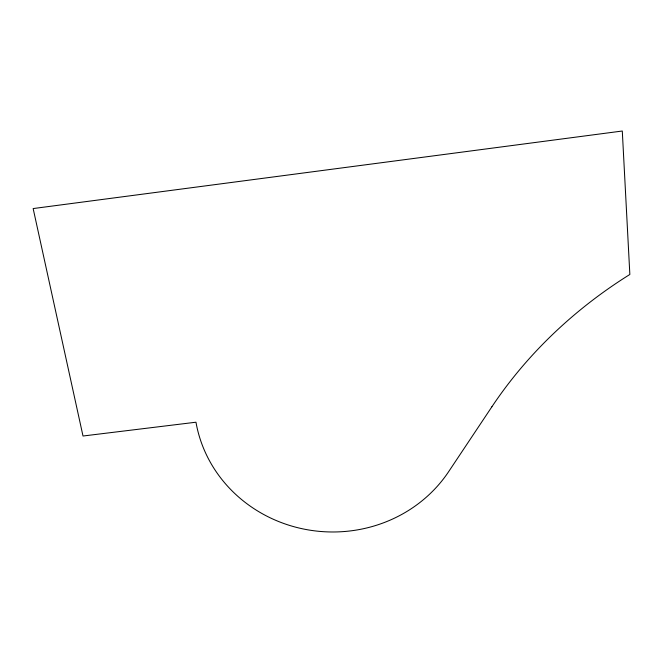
<?xml version="1.0" encoding="UTF-8"?>
<svg xmlns="http://www.w3.org/2000/svg" width="663" height="663" viewBox="0 0 663 663"><rect width="100%" height="100%" fill="white"/><g stroke="black" fill="none" stroke-linecap="round" stroke-linejoin="round"><path stroke-width="0.99" d="M491.913 406.742L448.66 471.642A137.838 130.279 3.2 0 1 304.823 529.273A137.838 130.279 3.2 0 1 195.975 422.215L83.008 436.014L33.15 208.563L622.292 131.017L629.85 274.474A410.67 343.799 -23.8 0 0 491.913 406.742"/></g></svg>
